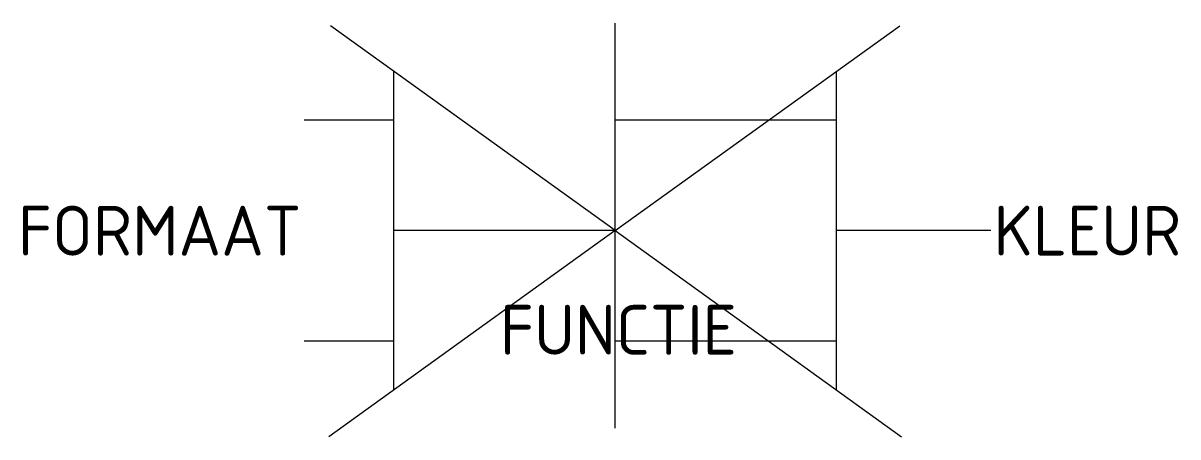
# Model space of a CAD drawing. Extents: x -21.4 to 20.3, y -7.5 to 7.5.
import ezdxf
from ezdxf.enums import TextEntityAlignment as Align

# ---------------------------------------------------------------- set-up
doc = ezdxf.new("R2010")
doc.units = 0
doc.styles.add('NLCS-ISO', font='NLCS-ISO.ttf')

msp = doc.modelspace()

# ---------------------------------------------------------------- linework, layer by layer
at = {"ltscale": 0.1}
for q in [(-10.285, 7.405), (10.285, 7.405), (-10.356, -7.456), (10.356, -7.456)]:
    msp.add_line((0, 0), q, dxfattribs=at)
for p, q in [((0, -7.135), (0, 7.504)), ((0, -7.135), (0, 7.135)), ((-8, -5.765), (-8, 5.765)), ((8, -5.765), (8, 5.765)), ((-8, 4), (-11.245, 4)), ((8, 4), (0, 4)), ((0, 0), (-8, 0)), ((13.58, 0), (8, 0)), ((-8, -4), (-11.245, -4)), ((8, -4), (0, -4))]:
    msp.add_line(p, q)

# ---------------------------------------------------------------- texts
at = {"style": 'NLCS-ISO'}
msp.add_attdef('FORMAAT', text='200x200', height=1.8, dxfattribs=at).set_placement((-11.345, 0), align=Align.MIDDLE_RIGHT)
msp.add_attdef('KLEUR', text='G', height=1.8, dxfattribs=at).set_placement((13.68, 0), align=Align.MIDDLE_LEFT)
at = {"style": 'NLCS-ISO', "flags": 1}
msp.add_attdef('FUNCTIE', text='', height=1.8, dxfattribs=at).set_placement((0.116, -3.585), align=Align.MIDDLE_CENTER)

doc.saveas('drawing.dxf')
